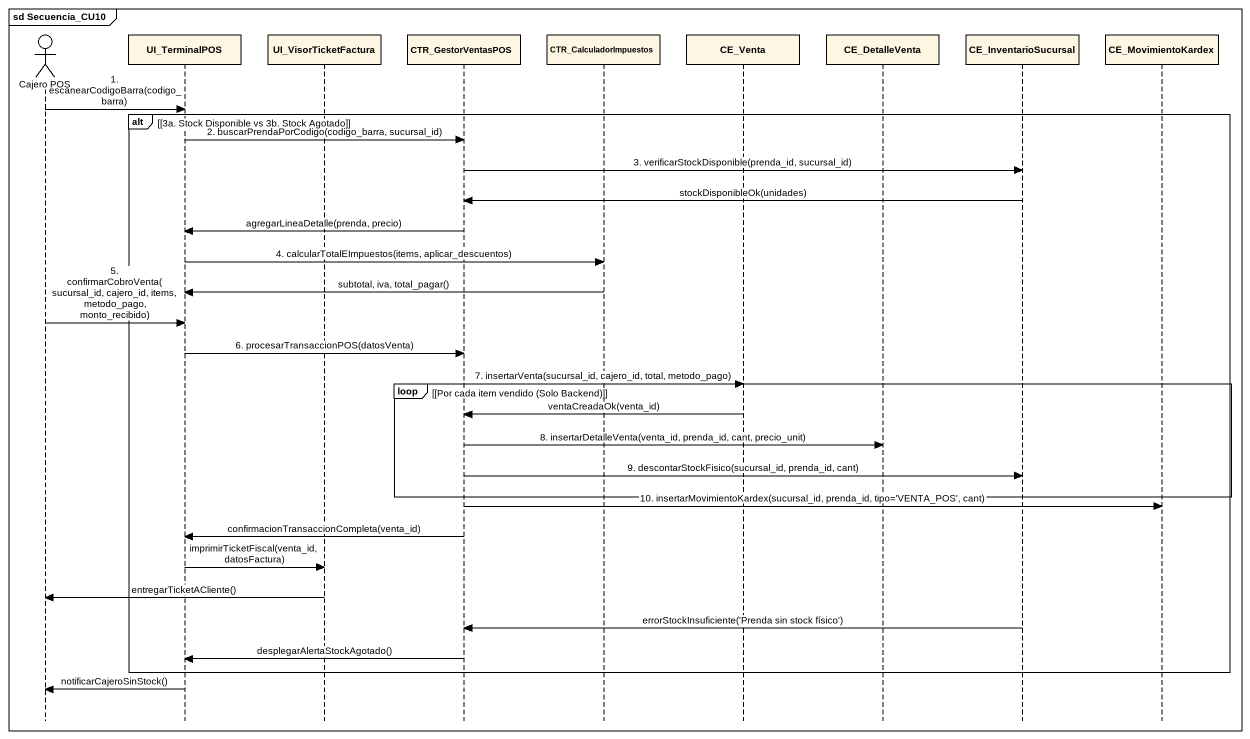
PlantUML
@startuml
mainframe sd Secuencia_CU10
hide footbox
actor "Cajero POS" as Cajero_POS
participant UI_TerminalPOS
participant UI_VisorTicketFactura
participant CTR_GestorVentasPOS
participant CTR_CalculadorImpuestos
participant CE_Venta
participant CE_DetalleVenta
participant CE_InventarioSucursal
participant CE_MovimientoKardex

Cajero_POS -> UI_TerminalPOS : 1. escanearCodigoBarra(codigo_barra)
alt [3a. Stock Disponible vs 3b. Stock Agotado]
  UI_TerminalPOS -> CTR_GestorVentasPOS : 2. buscarPrendaPorCodigo(codigo_barra, sucursal_id)
  CTR_GestorVentasPOS -> CE_InventarioSucursal : 3. verificarStockDisponible(prenda_id, sucursal_id)
  CE_InventarioSucursal -> CTR_GestorVentasPOS : stockDisponibleOk(unidades)
  CTR_GestorVentasPOS -> UI_TerminalPOS : agregarLineaDetalle(prenda, precio)
  UI_TerminalPOS -> CTR_CalculadorImpuestos : 4. calcularTotalEImpuestos(items, aplicar_descuentos)
  CTR_CalculadorImpuestos -> UI_TerminalPOS : subtotal, iva, total_pagar()
  Cajero_POS -> UI_TerminalPOS : 5. confirmarCobroVenta(sucursal_id, cajero_id, items, metodo_pago, monto_recibido)
  UI_TerminalPOS -> CTR_GestorVentasPOS : 6. procesarTransaccionPOS(datosVenta)
  loop [Por cada item vendido (Solo Backend)]
    CTR_GestorVentasPOS -> CE_Venta : 7. insertarVenta(sucursal_id, cajero_id, total, metodo_pago)
    CE_Venta -> CTR_GestorVentasPOS : ventaCreadaOk(venta_id)
    CTR_GestorVentasPOS -> CE_DetalleVenta : 8. insertarDetalleVenta(venta_id, prenda_id, cant, precio_unit)
    CTR_GestorVentasPOS -> CE_InventarioSucursal : 9. descontarStockFisico(sucursal_id, prenda_id, cant)
  end
  CTR_GestorVentasPOS -> CE_MovimientoKardex : 10. insertarMovimientoKardex(sucursal_id, prenda_id, tipo='VENTA_POS', cant)
  CTR_GestorVentasPOS -> UI_TerminalPOS : confirmacionTransaccionCompleta(venta_id)
  UI_TerminalPOS -> UI_VisorTicketFactura : imprimirTicketFiscal(venta_id, datosFactura)
  UI_VisorTicketFactura -> Cajero_POS : entregarTicketACliente()
  CE_InventarioSucursal -> CTR_GestorVentasPOS : errorStockInsuficiente('Prenda sin stock físico')
  CTR_GestorVentasPOS -> UI_TerminalPOS : desplegarAlertaStockAgotado()
end
UI_TerminalPOS -> Cajero_POS : notificarCajeroSinStock()
@enduml
